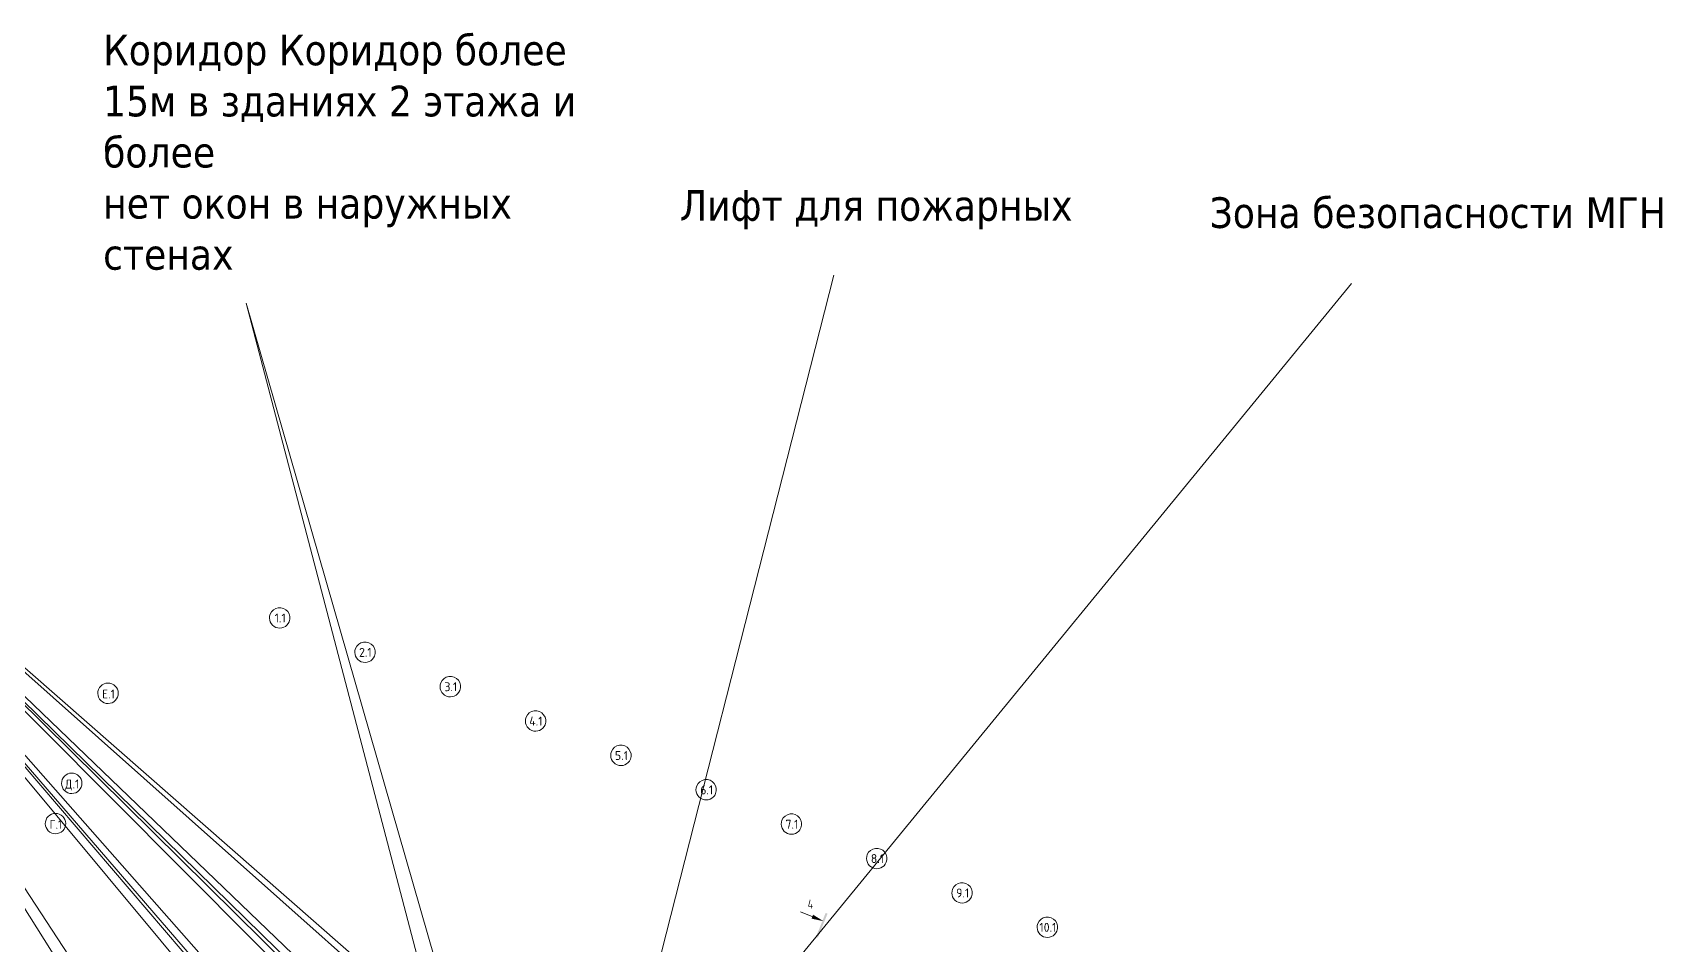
# Model space of a CAD drawing. Header units: millimetres. Extents: x -584918 to 2941280, y 3000189 to 4229862.
# Drawn here: x 162018 to 225822, y 4042472 to 4078168 of the extents above; entities that cross this region are included whole.
import ezdxf

# ---------------------------------------------------------------- set-up
doc = ezdxf.new("R2010")
doc.units = ezdxf.units.MM
for name, color, linetype, lineweight in [('Оси', 7, 'Continuous', 0), ('Разрезы', 7, 'Continuous', 0), ('экспертиза ДУ пояснения', 6, 'Continuous', 0)]:
    doc.layers.add(name, color=color, linetype=linetype, lineweight=lineweight)
doc.styles.add('GOST Common_1', font='', dxfattribs={"height": 700})
doc.styles.add('GOST Common_5', font='', dxfattribs={"width": 0.9, "height": 500})
doc.styles.add('ЭКСПЕРТИЗА', font='tahoma.ttf')
doc.styles.get('GOST Common_1').set_extended_font_data('GOST Common')
doc.styles.get('GOST Common_5').set_extended_font_data('GOST Common')

# ---------------------------------------------------------------- blocks, each defined once
blk = doc.blocks.new('Ось сетки - Круг_Ø8 мм-6577-АР Этаж 03')
at = {"layer": 'Оси'}
for start, end in [(360, 180), (180, 360)]:
    blk.add_arc((0, 0), 4, start, end, dxfattribs=at)
blk = doc.blocks.new('Разрез - Номер вида спереди_3_5 мм-64067-АР Этаж 03')
at = {"layer": 'Разрезы'}
for points in [[(9.8, 0.4), (9.8, -0.39), (-0.33, -0.39), (-0.33, 0.4)], [(2.18, -4.67), (3, 0), (3.82, -4.67)]]:
    blk.add_hatch(color=256, dxfattribs=at).paths.add_polyline_path(points)
at = {"layer": 'Разрезы', "lineweight": 20}
blk.add_line((3, -3), (3, -9.66), dxfattribs=at)

msp = doc.modelspace()

# ---------------------------------------------------------------- linework, layer by layer
at = {"layer": 'экспертиза ДУ пояснения'}
for points in [[(184147.015, 4032340.881), (213651.032, 4068347.712)], [(184630.415, 4034276.14), (193386.705, 4068671.897)], [(180237.456, 4029950.349), (170377.388, 4067571.086)], [(170377.388, 4067571.086), (181187.117, 4030001.57)], [(148498.361, 4064875.94), (174782.347, 4023083.089)], [(175751.483, 4023177.614), (148498.361, 4064875.94)], [(148498.361, 4064875.94), (187664.311, 4017827.005)], [(188616.346, 4017945.978), (148498.361, 4064875.94)], [(194269.216, 4011811.649), (148498.361, 4064875.94)], [(148498.361, 4064875.94), (195205.731, 4011868.456)], [(201193.548, 4011941.16), (148498.361, 4064875.94)], [(148498.361, 4064875.94), (202128.636, 4011903.308)], [(207160.158, 4007437.336), (148498.361, 4064875.94)], [(148498.361, 4064875.94), (208108.666, 4007571.506)], [(214637.757, 4006036.567), (148498.361, 4064875.94)], [(148498.361, 4064875.94), (215582.524, 4006080.099)]]:
    msp.add_lwpolyline(points, dxfattribs=at)

# ---------------------------------------------------------------- block references
at = {"layer": 'Оси'}
for p, xscale, yscale, zscale, rotation in [((171692.238, 4055254.876), 99.99999999999994, 99.99999999999994, 99.99999999999994, 338.0513009164571), ((175031.306, 4053909.281), 99.99999999999994, 99.99999999999994, 99.99999999999994, 338.0513009164571), ((178370.374, 4052563.687), 99.99999999999994, 99.99999999999994, 99.99999999999994, 338.0513009164571), ((164970.57, 4052302.601), 99.99999999999993, 99.99999999999993, 99.99999999999993, 248.0513009164574), ((181709.442, 4051218.092), 99.99999999999994, 99.99999999999994, 99.99999999999994, 338.0513009164571), ((185048.511, 4049872.498), 99.99999999999994, 99.99999999999994, 99.99999999999994, 338.0513009164571), ((163550.22, 4048778.03), 99.99999999999993, 99.99999999999993, 99.99999999999993, 248.0513009164574), ((188387.579, 4048526.903), 99.99999999999994, 99.99999999999994, 99.99999999999994, 338.0513009164571), ((162914.8, 4047201.247), 99.99999999999993, 99.99999999999993, 99.99999999999993, 248.0513009164574), ((191726.647, 4047181.308), 99.99999999999994, 99.99999999999994, 99.99999999999994, 338.0513009164571), ((195065.715, 4045835.714), 99.99999999999994, 99.99999999999994, 99.99999999999994, 338.0513009164571), ((198404.783, 4044490.119), 99.99999999999994, 99.99999999999994, 99.99999999999994, 338.0513009164571), ((201743.851, 4043144.525), 99.99999999999994, 99.99999999999994, 99.99999999999994, 338.0513009164571)]:
    msp.add_blockref('Ось сетки - Круг_Ø8 мм-6577-АР Этаж 03', p, dxfattribs=dict(at, xscale=xscale, yscale=yscale, zscale=zscale, rotation=rotation))
at = {"layer": 'Разрезы', "xscale": 99.99999999999993, "yscale": 99.99999999999993, "zscale": 99.99999999999993, "rotation": 248.0513009164565}
msp.add_blockref('Разрез - Номер вида спереди_3_5 мм-64067-АР Этаж 03', (193089.089, 4043660.686), dxfattribs=at)

# ---------------------------------------------------------------- texts
at = {"layer": 'Оси', "char_height": 350, "attachment_point": 1, "style": 'GOST Common_1'}
for s, insert, width in [('1.1', (171495.328, 4055425.265), 490.63275), ('2.1', (174798.846, 4054079.67), 577.215), ('\\fGOST Common|b0|i0|c204|p34|;\\W.9;Е', (164744.852, 4052448.768), 274.17712), ('.1', (164971.071, 4052448.768), 303.03787), ('3.1', (178141.064, 4052734.075), 569.99981), ('4.1', (181462.132, 4051388.481), 613.29094), ('5.1', (184816.05, 4050042.886), 577.215), ('\\fGOST Common|b0|i0|c204|p34|;\\W.9;Д', (163294.803, 4048924.196), 346.329), ('.1', (163580.553, 4048924.196), 303.03787), ('6.1', (188155.118, 4048697.292), 577.215), ('\\fGOST Common|b0|i0|c204|p34|;\\W.9;Г', (162689.083, 4047347.414), 274.17712), ('.1', (162915.302, 4047347.414), 303.03787), ('7.1', (191494.186, 4047351.697), 577.215), ('8.1', (194833.254, 4046006.103), 577.215), ('9.1', (198172.322, 4044660.508), 577.215), ('10.1', (201433.99, 4043314.913), 764.80987)]:
    msp.add_mtext(s, dxfattribs=dict(at, insert=insert, width=width))
at = {"layer": 'Разрезы', "insert": (192364.55, 4044225.834), "char_height": 350, "width": 275.7805, "attachment_point": 1, "style": 'GOST Common_5'}
msp.add_mtext('\\fGOST Common|b0|i0|c204|p34|;\\W.8;4', dxfattribs=at)
at = {"layer": 'экспертиза ДУ пояснения', "color": 2, "lineweight": 0, "char_height": 1200, "attachment_point": 1, "style": 'ЭКСПЕРТИЗА'}
for s, insert, width in [('Коридор Коридор более 15м {\\A1;в зданиях 2 этажа и более}\\P{\\C30;нет окон в наружных стенах }', (164777.529, 4078089.551, 0), 18691.9414), ('Лифт для пожарных', (187360.764, 4072002.598, 0), 20787.22348), ('Зона безопасности МГН', (208096.421, 4071720.175, 0), 20787.22348)]:
    msp.add_mtext(s, dxfattribs=dict(at, insert=insert, width=width))

doc.saveas('drawing.dxf')
